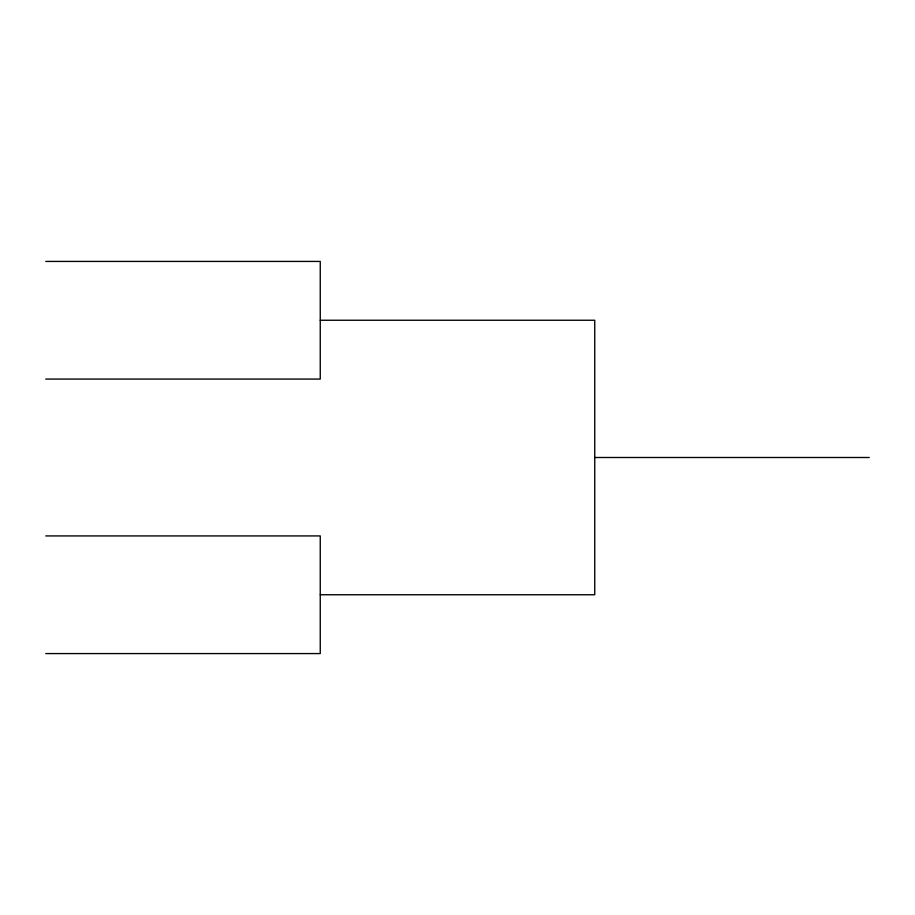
<?xml version="1.0" encoding="UTF-8"?>
<svg xmlns="http://www.w3.org/2000/svg" width="915" height="915" viewBox="0 0 915 915"><rect width="100%" height="100%" fill="white"/><g stroke="black" fill="none" stroke-linecap="round" stroke-linejoin="round"><path stroke-width="1.37" d="M45.75 261.427L320.25 261.427L320.25 379.073L45.75 379.073M320.25 320.25L594.75 320.25L594.75 594.75L320.25 594.75M594.75 457.5L869.25 457.5M45.75 535.927L320.25 535.927L320.25 653.573L45.75 653.573"/></g></svg>
